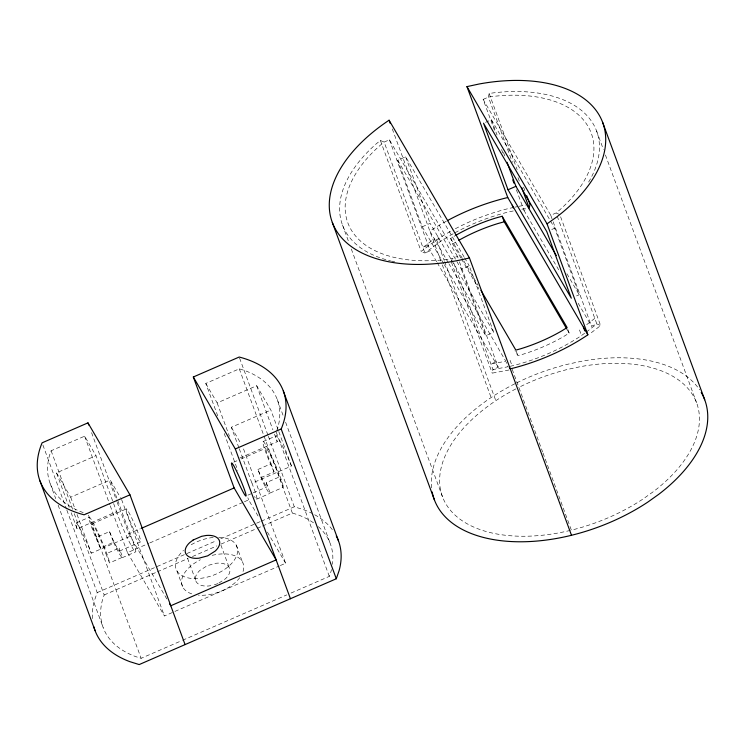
<?xml version="1.0" encoding="UTF-8"?>
<svg xmlns="http://www.w3.org/2000/svg" width="745" height="745" viewBox="0 0 745 745"><rect width="100%" height="100%" fill="white"/><g stroke="black" fill="none" stroke-linecap="round" stroke-linejoin="round"><path stroke-width="0.56" stroke-dasharray="3.73 2.79" d="M451.591 261.309L452.14 258.627L457.411 256.336L459.013 260.675M588.625 182.059A135.469 77.508 -20.2 0 0 493.069 92.92L489.139 93.525L488.403 97.111L512.411 162.363M509.012 369.976L492.221 373.143L492.957 369.557L452.941 260.797M112.644 500.891L96.003 455.67L84.623 436.17L51.116 450.762L49.496 455.437A121.072 69.266 -20.2 0 0 82.751 512.43L87.016 513.752M66.854 510.12L97.195 592.601L94.401 600.656A129.714 74.211 -20.2 0 0 92.538 619.468M74.258 513.65L104.179 594.976L102.559 599.66A121.072 69.266 -20.2 0 0 135.814 656.652L141.14 658.301L181.538 640.719M276.749 430.712L277.876 427.49A121.072 69.266 -20.2 0 0 244.611 370.498L239.285 368.84L205.778 383.424L218.201 417.172M291.034 593.048L329.309 576.388L330.938 571.704A121.072 69.266 -20.2 0 0 331.478 569.58M436.663 261.784L430.219 250.73L424.948 253.03L384.131 142.09L380.36 140.47L376.374 143.729A135.469 77.508 -20.2 0 0 386.348 259.772M380.36 140.47L421.176 251.4L436.644 239.834A135.469 77.508 -20.2 0 1 453.146 229.916M594.799 318.376L584.266 326.524M560.594 216.786L600.61 325.546L589.528 334.105M453.1 233.79A129.695 74.202 -20.2 0 0 439.783 241.92L424.948 253.03L421.176 251.4M584.657 333.248L580.923 335.911A129.695 74.202 -20.2 0 1 512.113 365.87L508.919 366.549M586.306 332.074L596.838 323.917L600.61 325.546M460.857 257.956L452.709 243.997L450.669 238.447L454.822 235.867M452.709 243.997L456.862 241.417M567.811 329.411L569.171 333.108L563.844 336.423A115.27 65.951 -20.2 0 1 522.748 354.313L517.877 355.654L514.963 350.672M218.937 583.037L225.437 578.79A18.02 10.309 -20.2 0 0 216.348 563.211L207.417 565.595L199.883 570.381A18.02 10.309 -20.2 0 0 208.982 585.961L213.47 585.132M457.411 256.336L389.402 139.799L384.131 142.09L380.341 145.191A129.695 74.202 -20.2 0 0 351.025 229.572A129.695 74.202 -20.2 0 0 447 259.418L452.14 258.627M483.132 99.402L488.403 97.111L492.072 96.552A129.695 74.202 -20.2 0 1 588.047 126.389A129.695 74.202 -20.2 0 1 558.731 210.77L556.021 212.986L550.76 215.277L483.132 99.402L495.136 132.033M443.815 263.777L422.229 226.797L397.737 160.231L405.643 156.795L463.967 256.746M485.498 122.338L491.421 119.759L554.708 228.203L579.2 294.769L575.252 296.482M422.229 226.797L430.126 223.351L451.125 259.335M428.179 245.189L422.909 247.48L434.354 238.791L436.393 244.341M516.35 189.677L523.949 210.341L527.115 208.963M551.747 229.497L554.708 228.203M397.737 160.231L461.313 269.178L469.22 265.742L493.712 332.298L485.805 335.744L444.392 264.773M69.173 507.326L56.499 472.87L96.003 455.67M205.778 383.424L217.158 402.924L256.671 385.724L270.873 410.057L278.397 430.517M56.499 472.87L70.691 497.204L110.204 480.004L120.448 497.548M238.884 447.708L231.36 427.257L270.873 410.057M76.186 522.943L89.353 517.207M263.19 441.524L276.358 435.797M71.157 512.709L77.098 528.857L116.602 511.666L113.044 501.972M239.871 457.998L277.27 441.72A25.218 2.086 66.5 0 1 279.077 439.494A25.218 2.086 66.5 0 1 291.472 466.044L251.959 483.244A25.218 2.086 66.5 0 1 254.464 496.543M92.175 523.81L126.408 508.9M233.837 462.133L236.957 460.783M241.101 458.976L266.002 448.127M496.189 361.716L490.918 364.016L505.808 361.232L448.993 263.879M109.515 531.604L113.566 542.258L100.398 547.985L96.338 537.341L109.515 531.604L110.39 533.727A18.02 1.49 66.5 0 0 119.479 549.307L119.126 548.087L105.958 553.814L109.459 562.95L122.636 557.213L119.126 548.087M257.882 469.518L271.05 463.781A18.02 1.49 66.5 0 1 267.306 449.719A18.02 1.49 66.5 0 1 279.44 476.912L283.296 487.267L270.128 493.004A25.218 2.086 66.5 0 1 262.389 480.888L257.882 469.518A18.02 1.49 66.5 0 0 265.62 485.293A18.02 1.49 66.5 0 0 266.272 482.648L279.44 476.912M578.167 303.243L591.577 326.217L596.838 323.917L557.223 216.246M459.404 261.765L498.228 367.266L492.957 369.557L507.848 366.782L506.153 362.163M117.179 502.26L128.783 533.802L140.488 528.708M260.871 477.629L274.039 471.892L271.05 463.781M77.098 528.857A25.218 2.086 66.5 0 1 78.905 526.64A25.218 2.086 66.5 0 1 91.3 553.19L130.803 535.99L110.204 480.004M119.424 551.095L140.498 541.922A18.02 1.49 66.5 0 0 131.66 517.896A18.02 1.49 66.5 0 0 128.205 516.415A18.02 1.49 66.5 0 0 140.498 541.922M247.964 495.136L252.173 493.302M253.226 492.845L266.924 486.876M110.26 505.846L127.479 552.65L148.739 543.403M149.801 542.937L243.326 502.223M244.388 501.757L248.644 499.904L258.617 516.993M122.245 557.698L135.413 551.961M256.569 499.215L269.737 493.479M97.195 592.601L216.525 540.656M220.781 538.793L260.201 521.64M261.272 521.174L294.294 506.796L303.457 509.645A129.714 74.211 -20.2 0 1 311.783 513.221M104.179 594.976L156.273 572.3M157.335 571.834L188.168 558.415M192.415 556.562L216.869 545.917M221.125 544.064L256.206 528.792M257.267 528.326L261.523 526.473M262.585 526.017L292.347 513.054L297.674 514.711A121.072 69.266 -20.2 0 1 315.051 523.949M127.479 552.65L164.44 615.985L279.226 566.014M280.288 565.548L285.596 563.239L242.74 446.758M182.6 640.253L286.788 594.901M214.364 584.825L217.912 583.586M513.789 207.408L508.509 208.544A135.469 77.508 -20.2 0 0 454.096 229.395M514.86 207.175L518.054 206.486M519.116 206.263L525.607 205.136M513.286 210.956L508.584 211.971A129.695 74.202 -20.2 0 0 454.087 233.241M521.845 209.177L528.168 208.209M213.172 537.471L212.344 537.564A32.426 18.551 -20.2 0 0 189.742 545.647M559.793 214.607L556.021 212.986L556.822 215.156M566.898 273.676L579.2 294.769M523.949 210.341L559.514 271.273M567.411 330.1L569.171 333.108M464.554 257.742L469.22 265.742M450.669 238.447L478.02 285.307M461.434 258.953L478.895 288.864M451.712 260.331L493.712 332.298M448.416 262.883L429.893 231.146A144.13 82.462 -20.2 0 1 446.432 221.153M437.25 262.789L498.228 367.266M231.36 427.257L241.035 443.834M267.408 532.079L285.596 563.239M128.783 533.802L167.867 600.768M274.039 471.892L272.903 469.462A25.218 2.086 66.5 0 1 262.799 442.008A25.218 2.086 66.5 0 1 273.192 459.814A25.218 2.086 66.5 0 1 283.296 487.267M113.566 542.258L114.898 545.098A25.218 2.086 66.5 0 0 122.636 557.213M100.398 547.985L99.066 545.144A25.218 2.086 66.5 0 1 88.972 517.682A25.218 2.086 66.5 0 1 99.364 535.497A25.218 2.086 66.5 0 1 109.459 562.95M96.338 537.341L95.462 535.217A18.02 1.49 66.5 0 1 94.112 526.454A18.02 1.49 66.5 0 1 105.604 552.594L105.958 553.814M266.272 482.648L270.128 493.004M596.587 130.98L603.422 149.54M605.424 154.997L696.594 402.775M550.76 215.277L552.753 220.716M553.153 221.805L591.577 326.217M579.47 329.942L581.51 335.492M489.139 93.525L517.151 169.664M523.549 187.06L525.551 192.499M518.017 177.599L520.019 183.037M491.421 119.759L497.045 135.031M503.471 152.492L505.073 156.86M501.543 149.438L503.145 153.787M516.173 351.035L517.877 355.654M510.074 360.319L512.113 365.87M512.197 369.287L542.583 451.889M542.984 452.979L571.378 530.151A135.469 77.508 -20.2 0 0 643.242 498.861L653.374 491.644A135.469 77.508 -20.2 0 0 693.316 395.884A135.469 77.508 -20.2 0 0 580.439 366.661L567.69 369.399A135.469 77.508 -20.2 0 0 518.12 387.745M461.313 269.178L485.805 335.744M451.405 262.203L492.221 373.143M437.743 236.379L439.783 241.92M436.644 239.834L444.244 260.48M444.644 261.57L495.825 400.689M405.643 156.795L430.126 223.351M392.28 128.913L441.897 263.777M442.297 264.866L491.123 397.551M389.402 139.799L430.219 250.73M342.476 224.981L348.902 242.442M351.314 248.998L442.483 496.775M277.233 399.46L283.212 415.729M285.605 422.229L330.296 543.673M278.788 431.588L291.472 466.044M276.246 432.165L329.309 576.388M256.671 385.724L272.912 429.874M274.495 434.177L277.27 441.72M239.592 358.112L267.939 435.164M268.34 436.253L294.294 506.796M239.285 368.84L292.347 513.054M239.285 448.788L251.959 483.244M217.158 402.924L229.441 436.3M224.208 433.506L237.823 470.514M247.843 497.735L248.644 499.904M236.174 545.042L242.293 561.683M220.883 545.023L229.125 567.42M187.563 558.284L196.205 581.752M176.91 570.847L183.028 587.488M121.584 499.504L164.44 615.985M91.57 432.659L116.779 501.171M84.623 436.17L109.86 504.756M88.478 515.168L141.14 658.301M70.691 497.204L75.45 510.12M77.033 514.432L91.3 553.19M51.116 450.762L72.665 509.31M42.893 445.007L66.454 509.04M50.139 483.468L55.717 498.647M58.119 505.157L103.201 627.681M431.588 487.9A144.13 82.462 -20.2 0 1 514.832 383.777M516.751 382.818A144.13 82.462 -20.2 0 1 567.578 364.268L581.137 361.344A144.13 82.462 -20.2 0 1 699.592 389.831M570.316 530.403A135.469 77.508 -20.2 0 1 442.595 497.073A135.469 77.508 -20.2 0 1 516.173 388.732M394.664 261.774A135.469 77.508 -20.2 0 1 391.572 261.104M390.557 260.871A135.469 77.508 -20.2 0 1 388.545 260.368M318.357 526.65A121.072 69.266 -20.2 0 1 332.447 564.319M314.669 514.748A129.714 74.211 -20.2 0 1 333.574 531.399M130.803 535.99A25.218 2.086 66.5 0 1 132.694 548.264A25.218 2.086 66.5 0 1 116.602 511.666M218.713 537.257A32.426 18.551 -20.2 0 1 229.544 565.52L228.966 566.042A32.426 18.551 -20.2 0 1 200.731 578.325L199.911 578.418A32.426 18.551 -20.2 0 1 183.54 550.369M243.047 571.508A32.426 18.551 -20.2 0 0 219.291 554.112L218.471 554.206A32.426 18.551 -20.2 0 0 211.208 555.612M239.75 577.673A32.426 18.551 -20.2 0 1 235.662 582.162L235.085 582.683A32.426 18.551 -20.2 0 1 206.859 594.966L206.03 595.059A32.426 18.551 -20.2 0 1 198.393 595.162M191.726 593.858A32.426 18.551 -20.2 0 1 189.668 567.01L190.245 566.498A32.426 18.551 -20.2 0 1 200.358 559.737"/><path stroke-width="1.12" d="M93.823 626.713A129.714 74.211 -20.2 0 0 130.03 661.718L139.194 664.568L336.293 578.763L339.087 570.707A129.714 74.211 -20.2 0 0 336.284 535.916M587.861 334.784L547.044 223.854L556.692 216.981A144.13 82.462 -20.2 0 0 599.185 115.102A144.13 82.462 -20.2 0 0 479.091 84.008L466.957 86.616L507.773 197.555L587.861 334.784L586.725 335.595A144.13 82.462 -20.2 0 1 510.269 368.877L509.161 366.968M508.015 189.761L571.303 298.205L546.811 231.648L483.524 123.195L508.015 189.761L515.913 186.325L556.347 255.61M129.965 494.829L87.966 422.862L42.093 442.837A129.714 74.211 -20.2 0 0 84.092 514.804L129.965 494.829L185.067 644.593M169.618 603.767L170.782 605.769L276.134 559.905L234.135 487.938L193.318 376.998L239.192 357.032A129.714 74.211 -20.2 0 1 281.191 428.999L336.293 578.763M193.318 376.998L235.318 448.965L281.191 428.999M141.55 528.242L234.135 487.938M480.925 290.289L515.838 350.113L520.708 348.762A115.27 65.951 -20.2 0 0 561.804 330.873L567.131 327.558L502.167 216.246L495.919 217.978A115.27 65.951 -20.2 0 0 455.772 235.318M566.833 329.094L504.207 221.796L497.958 223.528A115.27 65.951 -20.2 0 0 458.771 240.318M507.773 197.555L506.349 197.863A144.13 82.462 -20.2 0 0 447.447 220.595M466.957 86.616L547.044 223.854M469.452 257.947A144.13 82.462 -20.2 0 1 335.799 229.767A144.13 82.462 -20.2 0 1 389.076 120.215L469.452 257.947L571.499 535.282M602.668 122.431L704.714 399.767M583.4 327.139L584.76 330.845M526.752 195.767L529.956 204.465L529.22 208.051L521.612 187.386M507.084 162.317L515.913 186.325M512.746 179.89L513.948 183.149M512.234 205.201L513.258 207.976M502.167 216.246L504.207 221.796M389.076 120.215L390.278 123.474M332.317 222.438L434.363 499.774M283.296 390.911L338.407 540.674M235.318 448.965L290.42 598.729M87.966 422.862L88.767 425.041M39.988 480.916L95.09 630.68M701.231 392.438A144.13 82.462 -20.2 0 1 658.738 494.317L647.954 502A144.13 82.462 -20.2 0 1 432.184 491.97M193.132 540.023L189.677 542.649A18.02 10.309 -20.2 0 0 198.775 558.229L207.706 555.845L215.24 551.058A18.02 10.309 -20.2 0 0 206.142 535.478L201.653 536.307L193.132 540.023M233.558 470.551A18.02 1.49 66.5 0 0 245.85 496.049A18.02 1.49 66.5 0 0 237.012 472.032A18.02 1.49 66.5 0 0 233.558 470.551"/></g></svg>
